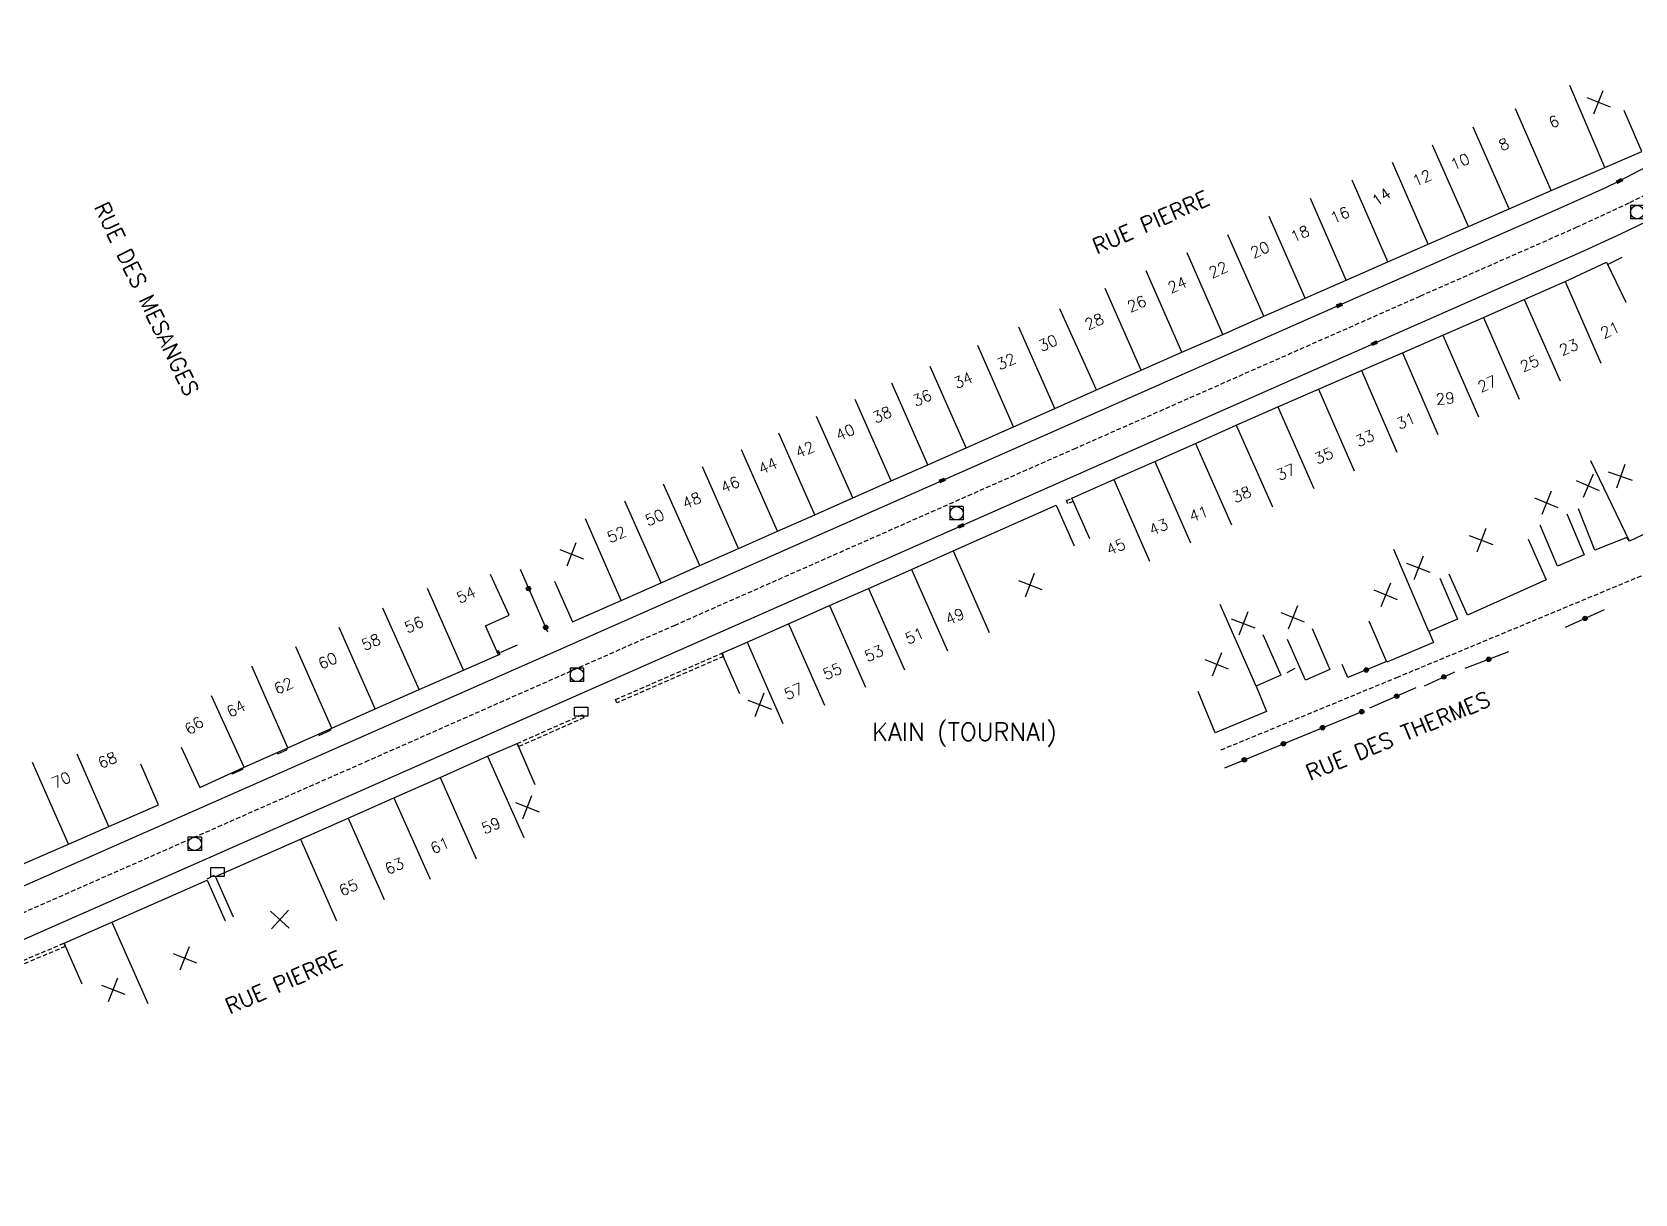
# Model space of a CAD drawing. Header units: millimetres. Extents: x 79999 to 81000, y 146000 to 147001.
# Drawn here: x 80514.6 to 80694.5, y 146185.2 to 146315.7 of the extents above; entities that cross this region are included whole.
import ezdxf
from ezdxf.enums import TextEntityAlignment as Align

# ---------------------------------------------------------------- set-up
doc = ezdxf.new("R2010")
doc.units = ezdxf.units.MM
doc.linetypes.add('DASHED', pattern=[0.75, 0.5, -0.25])
doc.layers.get('0').update_dxf_attribs({"linetype": 'CONTINUOUS'})
for name, color, linetype in [('W0001', 6, 'DASHED'), ('W0008', 7, 'CONTINUOUS'), ('W0100', 7, 'CONTINUOUS'), ('W0105', 7, 'CONTINUOUS'), ('W0112', 1, 'DASHED'), ('W0322', 7, 'CONTINUOUS'), ('W0400', 7, 'CONTINUOUS'), ('W0420', 7, 'CONTINUOUS'), ('W0980', 7, 'CONTINUOUS'), ('W0989', 7, 'CONTINUOUS'), ('W0991', 7, 'CONTINUOUS'), ('W1102', 7, 'CONTINUOUS'), ('W1471', 7, 'CONTINUOUS')]:
    doc.layers.add(name, color=color, linetype=linetype)
doc.styles.get("Standard").update_dxf_attribs({"font": 'romans.shx', "width": 0.85})

# ---------------------------------------------------------------- blocks, each defined once
blk = doc.blocks.new('t322o')
at = {"color": 0, "linetype": 'Continuous'}
for radius in [0.25, 0.15]:
    blk.add_circle((0, 0), radius, dxfattribs=at)
blk = doc.blocks.new('t991o')
at = {"color": 0, "linetype": 'Continuous'}
for p, q in [((-1, 1), (1, -1)), ((-1, -1), (1, 1))]:
    blk.add_line(p, q, dxfattribs=at)
blk = doc.blocks.new('T1471')
at = {"color": 0, "linetype": 'Continuous', "flags": 128}
blk.add_lwpolyline([(-0.75, -0.5), (-0.75, 0.5), (0.75, 0.5), (0.75, -0.5), (-0.75, -0.5)], dxfattribs=at)
blk = doc.blocks.new('T420')
for p, q in [((0.75, 0.75), (-0.75, 0.75)), ((-0.75, 0.75), (-0.75, -0.75)), ((0.75, 0.75), (0.75, -0.75)), ((0.75, -0.75), (-0.75, -0.75))]:
    blk.add_line(p, q)
blk.add_ellipse((0, 0), major_axis=(-0.53, 0.53), ratio=1, start_param=3.926991, end_param=10.210176)
blk = doc.blocks.new('T400')
for p, q in [((-0.15, 0.3), (0.15, 0.3)), ((-0.15, -0.25), (-0.15, 0.3)), ((-0.15, 0.15), (0.15, 0.15)), ((-0.15, 0), (0.15, 0)), ((0.15, 0.3), (0.15, -0.25)), ((-0.15, -0.15), (0.15, -0.15)), ((-0.15, -0.25), (-0.15, -0.3)), ((-0.15, -0.3), (0.15, -0.3)), ((0.15, -0.3), (0.15, -0.25))]:
    blk.add_line(p, q)

msp = doc.modelspace()

# ---------------------------------------------------------------- linework, layer by layer
at = {"layer": 'W0001'}
for points in [[(80773.04, 146337.23), (80769.4, 146336.23), (80756.41, 146332.97), (80751.56, 146330.47), (80746.71, 146327.74), (80742.76, 146325.34), (80726.97, 146315.77), (80706.91, 146303.6), (80699.7, 146299.5), (80693.84, 146296.47), (80688.03, 146293.78), (80670.41, 146286.02), (80631.73, 146268.95), (80586.72, 146249.08), (80552.32, 146233.89), (80498.15, 146210.01), (80447.66, 146187.78)], [(80648.07, 146235.1), (80667.79, 146243.23), (80705.02, 146258.71), (80721.89, 146264.69), (80733.01, 146268.17), (80749.48, 146273.07)]]:
    msp.add_lwpolyline(points, dxfattribs=at)
at = {"layer": 'W0008'}
for points in [[(80448.77, 146185.24), (80484.34, 146200.93), (80534.3, 146222.93), (80618.87, 146260.25), (80665.28, 146280.76), (80688.81, 146291.14), (80690.76, 146292.01), (80692.96, 146293.02), (80695.9, 146294.46), (80697.21, 146295.1), (80698.99, 146296.01), (80701.01, 146297.08), (80703.18, 146298.29), (80708.85, 146301.52), (80747.91, 146325), (80750.99, 146326.71), (80753.55, 146327.85), (80755.83, 146328.77), (80758.09, 146329.58), (80773.94, 146334.64)], [(80483.4, 146206.53), (80532.38, 146228.09), (80574.99, 146246.89), (80616.73, 146265.36), (80661.34, 146285.02), (80685.92, 146295.83), (80691.21, 146298.19), (80692.79, 146298.98), (80698.17, 146301.8), (80704.46, 146305.36), (80728.43, 146320.03)]]:
    msp.add_lwpolyline(points, dxfattribs=at)
at = {"layer": 'W0100'}
for points in [[(80573.21, 146254.04), (80575.23, 146249.46), (80580.71, 146251.88), (80585.19, 146253.87), (80589.52, 146255.8), (80593.86, 146257.71), (80598.26, 146259.65), (80602.44, 146261.5), (80606.7, 146263.39), (80611.02, 146265.3), (80615.14, 146267.12), (80619.43, 146269.01), (80624.77, 146271.36), (80629.41, 146273.42), (80634.07, 146275.52), (80639.1, 146277.74), (80643.67, 146279.74), (80648.27, 146281.75), (80652.87, 146283.79), (80657.49, 146285.82), (80662.13, 146287.85), (80666.79, 146289.89), (80671.32, 146291.87), (80675.84, 146293.86), (80680.4, 146295.86), (80685.13, 146297.92), (80691.15, 146300.48), (80695.31, 146302.29), (80693.32, 146306.88)], [(80633.31, 146258.79), (80631.3, 146263.37), (80636.01, 146265.44), (80640.61, 146267.47), (80645.2, 146269.5), (80649.77, 146271.54), (80654.43, 146273.6), (80659.01, 146275.59), (80663.82, 146277.68), (80668.44, 146279.68), (80672.98, 146281.65), (80677.53, 146283.65), (80682.09, 146285.66), (80686.71, 146287.68), (80691.36, 146289.87), (80693.5, 146285.35)], [(80695.81, 146264.96), (80697.97, 146260.45), (80693.92, 146258.52), (80693.62, 146258.94), (80690.05, 146257.53), (80688.21, 146262.18)], [(80594.02, 146241.39), (80592.01, 146245.97), (80594.85, 146247.21), (80599.5, 146249.26), (80604.1, 146251.3), (80608.47, 146253.22), (80613.29, 146255.35), (80618, 146257.43), (80629.55, 146262.58), (80631.58, 146258.01)], [(80686.88, 146261.61), (80688.83, 146257.01), (80685.85, 146255.74), (80683.9, 146260.34)], [(80682.53, 146258.77), (80684.58, 146254.21), (80675.72, 146250.24), (80673.68, 146254.81)], [(80531.29, 146235.41), (80533.38, 146230.86), (80538.38, 146233.17), (80543.28, 146235.34), (80548.2, 146237.52), (80553.09, 146239.69), (80558.01, 146241.87), (80562.98, 146244.06), (80566.92, 146245.78), (80565.47, 146249.04), (80568.11, 146250.24), (80566.04, 146254.79)], [(80672.63, 146254.37), (80674.61, 146249.78), (80671.4, 146248.4), (80671.9, 146247.15), (80666.67, 146244.93), (80664.71, 146249.54)], [(80658.29, 146248.71), (80660.29, 146244.12), (80657.53, 146242.93), (80655.54, 146247.51)], [(80652.75, 146248.06), (80654.77, 146243.48), (80651.99, 146242.26), (80653.15, 146239.42), (80647.42, 146237.03), (80645.49, 146241.65)], [(80537.16, 146216.31), (80535.15, 146220.89), (80544.7, 146225.08), (80550.05, 146227.44), (80555.19, 146229.71), (80560.38, 146232), (80565.71, 146234.38), (80569.01, 146235.82), (80571.01, 146231.23)], [(80482.85, 146216.7), (80484.79, 146212.09), (80486.78, 146212.92), (80487.7, 146210.83), (80494.05, 146213.65), (80499.09, 146215.88), (80505.01, 146218.49), (80509.57, 146220.59), (80514.08, 146222.52), (80518.64, 146224.52), (80523.18, 146226.5), (80528.76, 146228.92), (80526.77, 146233.51)], [(80520.16, 146208.81), (80518.14, 146213.39), (80523.52, 146215.77), (80534.23, 146220.49), (80536.25, 146215.91)]]:
    msp.add_lwpolyline(points, dxfattribs=at)
at = {"layer": 'W0105'}
for p, q in [((80546.7, 146236.86), (80546.77, 146236.72)), ((80546.77, 146236.72), (80548.08, 146237.32)), ((80548.03, 146237.44), (80548.08, 146237.32)), ((80542.06, 146234.83), (80542.14, 146234.65)), ((80542.14, 146234.65), (80543.16, 146235.12)), ((80543.09, 146235.26), (80543.16, 146235.12)), ((80537, 146232.5), (80537.03, 146232.42)), ((80537.03, 146232.42), (80538.22, 146232.93)), ((80538.16, 146233.07), (80538.22, 146232.93)), ((80534.23, 146220.62), (80534.99, 146221.03))]:
    msp.add_line(p, q, dxfattribs=at)
at = {"layer": 'W0112'}
for p, q in [((80630.7, 146263.11), (80631.31, 146263.36)), ((80631.31, 146263.36), (80631.46, 146262.99)), ((80567.12, 146245.87), (80566.94, 146246.23)), ((80566.94, 146245.78), (80567.12, 146245.87)), ((80580.06, 146240.75), (80592.03, 146245.97)), ((80592.03, 146245.97), (80592.19, 146245.6)), ((80569.01, 146235.82), (80576.36, 146239.06)), ((80576.36, 146239.06), (80576.52, 146238.7)), ((80512.85, 146211.16), (80518.13, 146213.39)), ((80518.13, 146213.39), (80518.28, 146213.02))]:
    msp.add_line(p, q, dxfattribs=at)
for points in [[(80631.46, 146262.99), (80630.86, 146262.74), (80630.7, 146263.11)], [(80566.94, 146246.23), (80566.76, 146246.14), (80566.94, 146245.78)], [(80592.19, 146245.6), (80580.22, 146240.38), (80580.06, 146240.75)], [(80576.52, 146238.7), (80569.17, 146235.45), (80569.01, 146235.82)], [(80518.28, 146213.02), (80513, 146210.8), (80512.85, 146211.16)]]:
    msp.add_lwpolyline(points, dxfattribs=at)
at = {"layer": 'W0322'}
for p, q in [((80691.53, 146289.64), (80693.1, 146290.43)), ((80569.35, 146255.38), (80572.44, 146248.36)), ((80691.1, 146250.84), (80686.69, 146248.84)), ((80569.02, 146246.85), (80567.14, 146246.02)), ((80680.34, 146246.11), (80675.43, 146244.24)), ((80655.47, 146243.79), (80656.39, 146244.28)), ((80670.91, 146242.3), (80674.33, 146243.87)), ((80669.95, 146242.08), (80664.74, 146239.77)), ((80648.48, 146233.08), (80663.9, 146239.41))]:
    msp.add_line(p, q, dxfattribs=at)
msp.add_lwpolyline([(80666.57, 146244.98), (80662.28, 146243.21), (80661.65, 146244.7)], dxfattribs=at)
at = {"layer": 'W1102'}
for p, q in [((80691.15, 146300.48), (80687.23, 146309.68)), ((80685.13, 146297.92), (80681.13, 146307.09)), ((80680.4, 146295.86), (80676.39, 146305.02)), ((80675.84, 146293.86), (80671.8, 146303.01)), ((80671.32, 146291.87), (80667.32, 146301.03)), ((80666.79, 146289.89), (80662.78, 146299.05)), ((80662.13, 146287.85), (80658.12, 146297.01)), ((80657.49, 146285.82), (80653.46, 146294.98)), ((80652.87, 146283.79), (80648.82, 146292.93)), ((80648.27, 146281.75), (80644.27, 146290.92)), ((80643.67, 146279.74), (80639.65, 146288.9)), ((80639.1, 146277.74), (80635.06, 146286.89)), ((80686.71, 146287.68), (80690.71, 146278.51)), ((80634.07, 146275.52), (80629.95, 146284.63)), ((80682.09, 146285.66), (80686.13, 146276.52)), ((80629.41, 146273.42), (80625.35, 146282.56)), ((80677.53, 146283.65), (80681.55, 146274.49)), ((80672.98, 146281.65), (80676.96, 146272.48)), ((80624.77, 146271.36), (80620.76, 146280.51)), ((80668.44, 146279.68), (80672.4, 146270.5)), ((80619.43, 146269.01), (80615.39, 146278.16)), ((80663.82, 146277.68), (80667.81, 146268.51)), ((80615.14, 146267.12), (80611.1, 146276.27)), ((80659.01, 146275.59), (80663, 146266.42)), ((80611.02, 146265.3), (80606.97, 146274.45)), ((80654.43, 146273.6), (80658.48, 146264.45)), ((80606.7, 146263.39), (80602.64, 146272.53)), ((80602.44, 146261.5), (80598.39, 146270.64)), ((80649.77, 146271.54), (80653.83, 146262.4)), ((80598.26, 146259.65), (80594.22, 146268.8)), ((80645.2, 146269.5), (80649.24, 146260.36)), ((80593.86, 146257.71), (80589.84, 146266.86)), ((80640.61, 146267.47), (80644.65, 146258.33)), ((80693.92, 146258.52), (80689.6, 146267.54)), ((80589.52, 146255.8), (80585.46, 146264.93)), ((80636.01, 146265.44), (80640.03, 146256.28)), ((80585.19, 146253.87), (80581.12, 146263.01)), ((80580.71, 146251.88), (80576.68, 146261.03)), ((80618, 146257.43), (80622.04, 146248.29)), ((80671.4, 146248.4), (80667.45, 146257.58)), ((80613.29, 146255.35), (80617.34, 146246.21)), ((80562.98, 146244.06), (80558.95, 146253.21)), ((80608.47, 146253.22), (80612.5, 146244.07)), ((80558.01, 146241.87), (80553.95, 146251.01)), ((80604.1, 146251.3), (80608.15, 146242.15)), ((80651.99, 146242.26), (80647.96, 146251.41)), ((80553.09, 146239.69), (80549.03, 146248.83)), ((80599.5, 146249.26), (80603.53, 146240.11)), ((80548.2, 146237.52), (80544.16, 146246.66)), ((80594.85, 146247.21), (80598.87, 146238.06)), ((80543.28, 146235.34), (80539.22, 146244.48)), ((80538.38, 146233.17), (80534.69, 146241.17)), ((80523.18, 146226.5), (80519.63, 146234.62)), ((80565.71, 146234.38), (80569.79, 146225.25)), ((80518.64, 146224.52), (80514.61, 146233.67)), ((80560.38, 146232), (80564.41, 146222.85)), ((80555.19, 146229.71), (80559.24, 146220.57)), ((80550.05, 146227.44), (80554.08, 146218.29)), ((80544.7, 146225.08), (80548.72, 146215.92)), ((80523.52, 146215.77), (80527.56, 146206.62))]:
    msp.add_line(p, q, dxfattribs=at)

# ---------------------------------------------------------------- block references
at = {"layer": 'W0322'}
for p, rotation in [((80570.3, 146253.21), 293.7887341769882), ((80688.94, 146249.86), 204.3401523117133), ((80572.22, 146248.86), 293.7887341769882), ((80678.12, 146245.26), 200.8404008083912), ((80664.37, 146244.07), 202.4707207532092), ((80673.07, 146243.29), 24.65822813845442), ((80667.78, 146241.12), 203.8859597391505), ((80663.86, 146239.39), 22.32346478287626), ((80659.46, 146237.59), 22.32346478287626), ((80655.07, 146235.79), 22.32346478287626), ((80650.68, 146233.98), 22.32346478287626)]:
    msp.add_blockref('t322o', p, dxfattribs=dict(at, rotation=rotation))
at = {"layer": 'W0400'}
for p, rotation in [((80692.79, 146298.98), 296.6947727203508), ((80661.34, 146285.02), 293.7834625260087), ((80665.28, 146280.76), 113.832691192627), ((80616.73, 146265.36), 293.8674297325171), ((80618.87, 146260.25), 113.8121776580811)]:
    msp.add_blockref('T400', p, dxfattribs=dict(at, rotation=rotation))
at = {"layer": 'W0420'}
for p in [(80694.79, 146295.48), (80618.36, 146261.66), (80575.73, 146243.52), (80532.81, 146224.55)]:
    msp.add_blockref('T420', p, dxfattribs=at)
at = {"layer": 'W0991'}
for p, rotation in [((80690.44, 146307.81), 23.49541689306247), ((80692.92, 146265.8), 205.58309047462), ((80689.27, 146264.75), 201.5225649895145), ((80684.6, 146262.82), 203.0172704200272), ((80677.29, 146258.62), 204.1370356142064), ((80575.15, 146257.07), 23.78018018118836), ((80670.24, 146255.52), 203.3063776949112), ((80626.62, 146253.61), 24.01560738465138), ((80666.55, 146252.49), 203.0034686012181), ((80650.56, 146249.28), 203.7806196708964), ((80656.12, 146249.95), 203.4801534544989), ((80647.59, 146244.69), 202.6286358619249), ((80596.25, 146240.18), 23.7191485381219), ((80570.16, 146228.68), 23.52632110814236), ((80542.38, 146216.05), 2.556912767498632), ((80531.7, 146211.72), 23.78960168133322), ((80523.66, 146208.17), 23.83930504837187)]:
    msp.add_blockref('t991o', p, dxfattribs=dict(at, rotation=rotation))
at = {"layer": 'W1471'}
for p in [(80576.2, 146239.39), (80535.39, 146221.4)]:
    msp.add_blockref('T1471', p, dxfattribs=at)

# ---------------------------------------------------------------- texts
at = {"layer": 'W0980'}
msp.add_text('KAIN (TOURNAI)', height=2, dxfattribs=at).set_placement((80619.25, 146236.98), align=Align.MIDDLE)
at = {"layer": 'W0989'}
for s, rotation, p in [('RUE PIERRE', 23.8004, (80640.18, 146294.35)), ('RUE DES MESANGES', 295.7128, (80527.42, 146285.75)), ('RUE DES THERMES', 22.5758, (80667.94, 146236.69)), ('RUE PIERRE', 23.7828, (80542.82, 146209.02))]:
    msp.add_text(s, height=1.75, rotation=rotation, dxfattribs=at).set_placement(p, align=Align.MIDDLE)
at = {"layer": 'W0991'}
for s, rotation, p in [('6', 23.0583, (80685.44, 146305.63)), ('8', 23.5791, (80679.82, 146303.09)), ('10', 23.6374, (80674.89, 146301.15)), ('12', 23.7959, (80670.61, 146299.31)), ('14', 34.4445, (80666.06, 146297.19)), ('16', 23.6158, (80661.41, 146295.16)), ('18', 23.6351, (80656.91, 146293.05)), ('20', 23.764, (80652.43, 146291.26)), ('22', 23.9123, (80647.74, 146289.01)), ('24', 23.5373, (80643.15, 146287.32)), ('26', 23.7147, (80638.6, 146285.19)), ('28', 23.7957, (80633.82, 146283.19)), ('21', 25.2708, (80691.74, 146282.25)), ('30', 24.2938, (80628.62, 146280.79)), ('23', 23.5531, (80687.1, 146280.3)), ('32', 23.9549, (80623.93, 146278.71)), ('25', 23.8182, (80682.7, 146278.47)), ('34', 23.6901, (80619.11, 146276.61)), ('27', 23.6991, (80677.96, 146276.19)), ('36', 23.3782, (80614.5, 146274.62)), ('38', 23.815, (80610, 146272.74)), ('29', 6.6375, (80673.24, 146274.56)), ('31', 23.3697, (80668.82, 146272.04)), ('40', 23.884, (80605.86, 146270.76)), ('33', 23.5252, (80664.21, 146270.08)), ('42', 23.9365, (80601.32, 146268.82)), ('35', 23.4737, (80659.6, 146268.13)), ('44', 23.8639, (80597.17, 146266.99)), ('37', 23.878, (80655.34, 146266.29)), ('46', 23.8352, (80592.93, 146264.89)), ('38', 23.878, (80650.37, 146263.78)), ('48', 23.7603, (80588.62, 146263.11)), ('50', 23.9889, (80584.46, 146261.19)), ('43', 23.8408, (80641.05, 146260.13)), ('41', 19.356, (80645.55, 146261.61)), ('52', 23.9913, (80580.19, 146259.29)), ('45', 23.7183, (80636.26, 146257.89)), ('54', 24.5225, (80563.29, 146252.51)), ('49', 23.8229, (80618.18, 146250.09)), ('56', 23.7907, (80557.43, 146249.16)), ('51', 23.8485, (80613.64, 146247.91)), ('58', 23.902, (80552.61, 146247.21)), ('53', 23.7664, (80609.09, 146245.94)), ('60', 23.9335, (80547.74, 146245.1)), ('55', 23.8665, (80604.41, 146243.92)), ('62', 23.9197, (80542.78, 146242.29)), ('57', 23.7712, (80600.06, 146241.68)), ('64', 27.1205, (80537.45, 146239.74)), ('66', 34.5334, (80532.74, 146237.82)), ('68', 23.4865, (80523.02, 146233.95)), ('70', 23.5538, (80517.83, 146231.72)), ('59', 24.0656, (80566.09, 146226.61)), ('61', 23.7889, (80560.34, 146224.37)), ('63', 23.8706, (80555.23, 146222.06)), ('65', 23.7882, (80550.08, 146219.64))]:
    msp.add_text(s, height=1.25, rotation=rotation, dxfattribs=at).set_placement(p, align=Align.MIDDLE)

doc.saveas('drawing.dxf')
